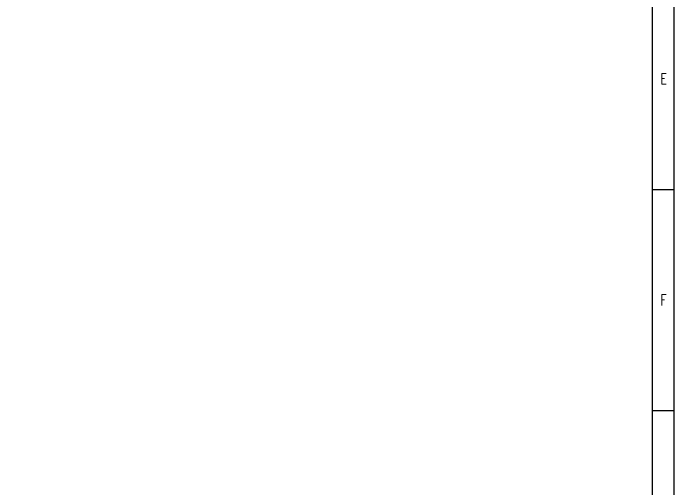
# Model space of a CAD drawing. Header units: inches. Extents: x 4936 to 94511, y 405365 to 454318.
# Drawn here: x 63962 to 79286, y 416399 to 427434 of the extents above; entities that cross this region are included whole.
import ezdxf

# ---------------------------------------------------------------- set-up
doc = ezdxf.new("R2010")
doc.units = ezdxf.units.IN
doc.header["$MEASUREMENT"] = 0
doc.styles.add('HZ', font='txt_____.ttf', dxfattribs={"width": 0.7, "bigfont": 'HZTXT'})

msp = doc.modelspace()

# ---------------------------------------------------------------- linework, layer by layer
at = {"color": 4, "flags": 128}
msp.add_lwpolyline([(79285.91392, 449503.09155), (79285.91392, 407453.09155)], dxfattribs=at)
msp.add_lwpolyline([(6185.91392, 449003.09155), (78781.91392, 449003.09155), (78781.91392, 407953.09155), (6185.91392, 407953.09155)], close=True)
at = {"flags": 128}
for points in [[(78785.91392, 423346.84155), (79285.91392, 423346.84155)], [(78785.91392, 418215.59155), (79285.91392, 418215.59155)]]:
    msp.add_lwpolyline(points, dxfattribs=at)

# ---------------------------------------------------------------- texts
at = {"color": 0, "style": 'HZ', "width": 0.7}
for s, p in [('E', (78978.63677, 425787.10722)), ('F', (78978.63677, 420655.85722))]:
    msp.add_text(s, height=250, dxfattribs=at).set_placement(p)

doc.saveas('drawing.dxf')
